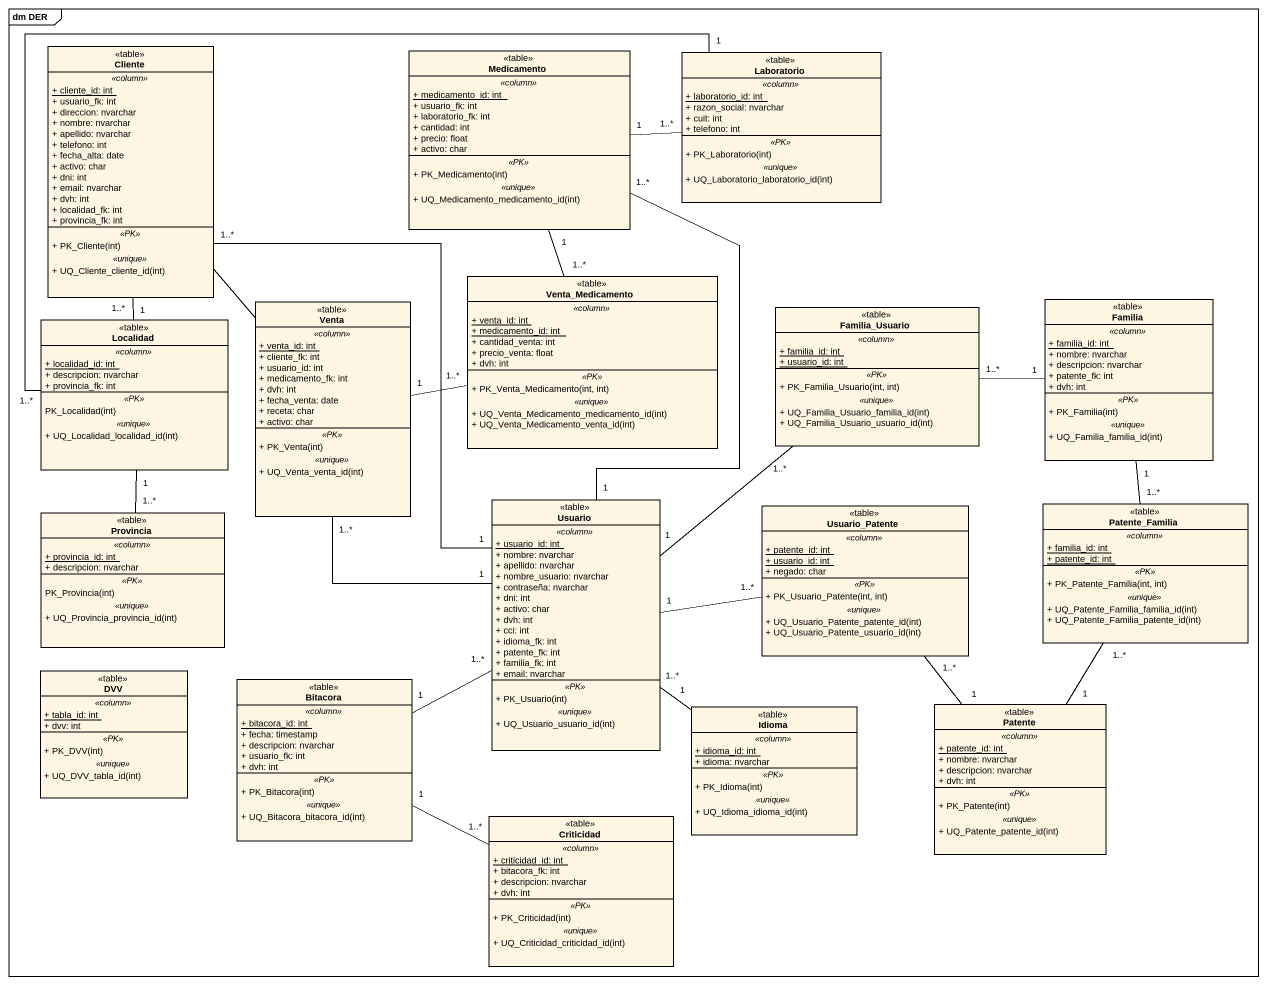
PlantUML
@startuml
mainframe dm DER
hide circle
hide empty members
skinparam classAttributeIconSize 0
class Cliente <<table>> {
  .. <<column>> ..
  {static} + cliente_id: int
  + usuario_fk: int
  + direccion: nvarchar
  + nombre: nvarchar
  + apellido: nvarchar
  + telefono: int
  + fecha_alta: date
  + activo: char
  + dni: int
  + email: nvarchar
  + dvh: int
  + localidad_fk: int
  + provincia_fk: int
  .. <<PK>> ..
  + PK_Cliente(int)
  .. <<unique>> ..
  + UQ_Cliente_cliente_id(int)
}
class Medicamento <<table>> {
  .. <<column>> ..
  {static} + medicamento_id: int
  + usuario_fk: int
  + laboratorio_fk: int
  + cantidad: int
  + precio: float
  + activo: char
  .. <<PK>> ..
  + PK_Medicamento(int)
  .. <<unique>> ..
  + UQ_Medicamento_medicamento_id(int)
}
class Laboratorio <<table>> {
  .. <<column>> ..
  {static} + laboratorio_id: int
  + razon_social: nvarchar
  + cuit: int
  + telefono: int
  .. <<PK>> ..
  + PK_Laboratorio(int)
  .. <<unique>> ..
  + UQ_Laboratorio_laboratorio_id(int)
}
class Venta_Medicamento <<table>> {
  .. <<column>> ..
  {static} + venta_id: int
  {static} + medicamento_id: int
  + cantidad_venta: int
  + precio_venta: float
  + dvh: int
  .. <<PK>> ..
  + PK_Venta_Medicamento(int, int)
  .. <<unique>> ..
  + UQ_Venta_Medicamento_medicamento_id(int)
  + UQ_Venta_Medicamento_venta_id(int)
}
class Localidad <<table>> {
  .. <<column>> ..
  {static} + localidad_id: int
  + descripcion: nvarchar
  + provincia_fk: int
  .. <<PK>> ..
  PK_Localidad(int)
  .. <<unique>> ..
  + UQ_Localidad_localidad_id(int)
}
class Venta <<table>> {
  .. <<column>> ..
  {static} + venta_id: int
  + cliente_fk: int
  + usuario_id: int
  + medicamento_fk: int
  + dvh: int
  + fecha_venta: date
  + receta: char
  + activo: char
  .. <<PK>> ..
  + PK_Venta(int)
  .. <<unique>> ..
  + UQ_Venta_venta_id(int)
}
class Familia_Usuario <<table>> {
  .. <<column>> ..
  {static} + familia_id: int
  {static} + usuario_id: int
  .. <<PK>> ..
  + PK_Familia_Usuario(int, int)
  .. <<unique>> ..
  + UQ_Familia_Usuario_familia_id(int)
  + UQ_Familia_Usuario_usuario_id(int)
}
class Familia <<table>> {
  .. <<column>> ..
  {static} + familia_id: int
  + nombre: nvarchar
  + descripcion: nvarchar
  + patente_fk: int
  + dvh: int
  .. <<PK>> ..
  + PK_Familia(int)
  .. <<unique>> ..
  + UQ_Familia_familia_id(int)
}
class Provincia <<table>> {
  .. <<column>> ..
  {static} + provincia_id: int
  + descripcion: nvarchar
  .. <<PK>> ..
  PK_Provincia(int)
  .. <<unique>> ..
  + UQ_Provincia_provincia_id(int)
}
class Usuario <<table>> {
  .. <<column>> ..
  {static} + usuario_id: int
  + nombre: nvarchar
  + apellido: nvarchar
  + nombre_usuario: nvarchar
  + contraseña: nvarchar
  + dni: int
  + activo: char
  + dvh: int
  + cci: int
  + idioma_fk: int
  + patente_fk: int
  + familia_fk: int
  + email: nvarchar
  .. <<PK>> ..
  + PK_Usuario(int)
  .. <<unique>> ..
  + UQ_Usuario_usuario_id(int)
}
class Usuario_Patente <<table>> {
  .. <<column>> ..
  {static} + patente_id: int
  {static} + usuario_id: int
  + negado: char
  .. <<PK>> ..
  + PK_Usuario_Patente(int, int)
  .. <<unique>> ..
  + UQ_Usuario_Patente_patente_id(int)
  + UQ_Usuario_Patente_usuario_id(int)
}
class Patente_Familia <<table>> {
  .. <<column>> ..
  {static} + familia_id: int
  {static} + patente_id: int
  .. <<PK>> ..
  + PK_Patente_Familia(int, int)
  .. <<unique>> ..
  + UQ_Patente_Familia_familia_id(int)
  + UQ_Patente_Familia_patente_id(int)
}
class DVV <<table>> {
  .. <<column>> ..
  {static} + tabla_id: int
  + dvv: int
  .. <<PK>> ..
  + PK_DVV(int)
  .. <<unique>> ..
  + UQ_DVV_tabla_id(int)
}
class Bitacora <<table>> {
  .. <<column>> ..
  {static} + bitacora_id: int
  + fecha: timestamp
  + descripcion: nvarchar
  + usuario_fk: int
  + dvh: int
  .. <<PK>> ..
  + PK_Bitacora(int)
  .. <<unique>> ..
  + UQ_Bitacora_bitacora_id(int)
}
class Idioma <<table>> {
  .. <<column>> ..
  {static} + idioma_id: int
  + idioma: nvarchar
  .. <<PK>> ..
  + PK_Idioma(int)
  .. <<unique>> ..
  + UQ_Idioma_idioma_id(int)
}
class Patente <<table>> {
  .. <<column>> ..
  {static} + patente_id: int
  + nombre: nvarchar
  + descripcion: nvarchar
  + dvh: int
  .. <<PK>> ..
  + PK_Patente(int)
  .. <<unique>> ..
  + UQ_Patente_patente_id(int)
}
class Criticidad <<table>> {
  .. <<column>> ..
  {static} + criticidad_id: int
  + bitacora_fk: int
  + descripcion: nvarchar
  + dvh: int
  .. <<PK>> ..
  + PK_Criticidad(int)
  .. <<unique>> ..
  + UQ_Criticidad_criticidad_id(int)
}
Cliente "1" -- "1..*" Localidad
Cliente -- Venta
Cliente "1..*" -- "1" Usuario
Medicamento "1" -right- "1..*" Laboratorio
Medicamento "1..*" -- "1" Usuario
Laboratorio "1" -left- "1..*" Localidad
Venta_Medicamento "1..*" -up- "1" Medicamento
Localidad "1" -- "1..*" Provincia
Venta "1" -right- "1..*" Venta_Medicamento
Venta "1..*" -- "1" Usuario
Familia_Usuario "1..*" -right- "1" Familia
Familia "1" -- "1..*" Patente_Familia
Usuario "1" -up- "1..*" Familia_Usuario
Usuario "1" -right- "1..*" Usuario_Patente
Usuario "1..*" -left- "1" Bitacora
Usuario "1..*" -- "1" Idioma
Usuario_Patente "1..*" -- "1" Patente
Bitacora "1" -right- "1..*" Criticidad
Patente "1" -up- "1..*" Patente_Familia
@enduml
